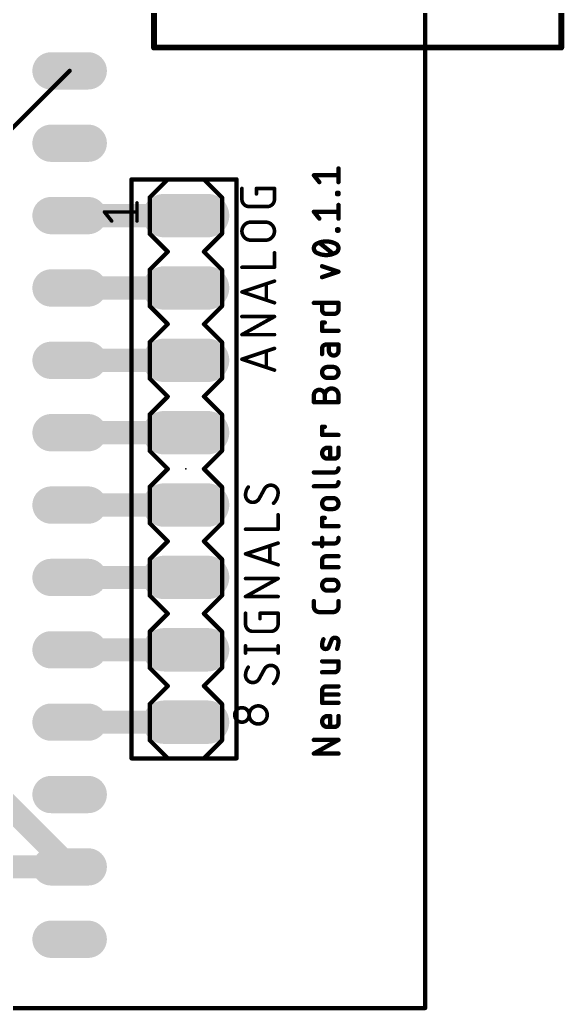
# Model space of a CAD drawing. Extents: x -0.1 to 41.6, y -0.1 to 60.7.
# Drawn here: x 22.49 to 41.6, y -0.08 to 34.69 of the extents above; entities that cross this region are included whole.
import ezdxf

# ---------------------------------------------------------------- set-up
doc = ezdxf.new("R2010")
doc.units = 0
for name, color, linetype in [('1', 12, 'CONTINUOUS'), ('16', 132, 'CONTINUOUS'), ('17', 110, 'CONTINUOUS'), ('20', 31, 'CONTINUOUS'), ('21', 253, 'CONTINUOUS'), ('23', 53, 'CONTINUOUS'), ('25', 253, 'CONTINUOUS'), ('27', 253, 'CONTINUOUS'), ('51', 253, 'CONTINUOUS')]:
    doc.layers.add(name, color=color, linetype=linetype)

# ---------------------------------------------------------------- blocks, each defined once
blk = doc.blocks.new('RECT')
blk.add_solid([(-0.5, -0.5), (0.5, -0.5), (-0.5, 0.5), (0.5, 0.5)])
blk = doc.blocks.new('LONGP100')
at = {"const_width": 1}
blk.add_lwpolyline([(-0.5, 0), (0.5, 0)], dxfattribs=at)
at = {"const_width": 0.5}
for points in [[(-0.5, 0.25, 1), (-0.5, -0.25)], [(0.5, -0.25, 1), (0.5, 0.25)]]:
    blk.add_lwpolyline(points, format="xyb", dxfattribs=at)

msp = doc.modelspace()

# ---------------------------------------------------------------- linework, layer by layer
at = {"layer": '1'}
for points, const_width in [([(36.72, 60.579), (36.72, 0)], 0.1524), ([(28.322, 27.813), (24.242, 27.813)], 0.8128), ([(28.322, 25.273), (24.242, 25.273)], 0.8128), ([(28.322, 22.733), (24.242, 22.733)], 0.8128), ([(28.322, 20.193), (24.242, 20.193)], 0.8128), ([(28.322, 17.653), (24.242, 17.653)], 0.8128), ([(28.322, 15.113), (24.242, 15.113)], 0.8128), ([(28.322, 12.573), (24.242, 12.573)], 0.8128), ([(28.322, 10.033), (24.242, 10.033)], 0.8128), ([(24.242, 4.953), (20.0444, 9.1506)], 0.8128), ([(17.047, 4.953), (24.242, 4.953)], 0.8128), ([(36.72, 0), (0, 0)], 0.1524)]:
    msp.add_lwpolyline(points, dxfattribs=dict(at, const_width=const_width))
for points, const_width in [([(24.242, 28.0162, 1), (24.242, 27.6098)], 0.4064), ([(28.322, 27.6098, 1), (28.322, 28.0162)], 0.4064), ([(24.242, 25.4762, 1), (24.242, 25.0698)], 0.4064), ([(28.322, 25.0698, 1), (28.322, 25.4762)], 0.4064), ([(24.242, 22.9362, 1), (24.242, 22.5298)], 0.4064), ([(28.322, 22.5298, 1), (28.322, 22.9362)], 0.4064), ([(24.242, 20.3962, 1), (24.242, 19.9898)], 0.4064), ([(28.322, 19.9898, 1), (28.322, 20.3962)], 0.4064), ([(24.242, 17.8562, 1), (24.242, 17.4498)], 0.4064), ([(28.322, 17.4498, 1), (28.322, 17.8562)], 0.4064), ([(24.242, 15.3162, 1), (24.242, 14.9098)], 0.4064), ([(28.322, 14.9098, 1), (28.322, 15.3162)], 0.4064), ([(24.242, 12.7762, 1), (24.242, 12.3698)], 0.4064), ([(28.322, 12.3698, 1), (28.322, 12.7762)], 0.4064), ([(24.242, 10.2362, 1), (24.242, 9.8298)], 0.4064), ([(28.322, 9.8298, 1), (28.322, 10.2362)], 0.4064), ([(24.0983, 4.8093, 1), (24.3857, 5.0967)], 0.4064), ([(24.242, 4.7498, 1), (24.242, 5.1562)], 0.4064), ([(36.6819, 0, 1), (36.7581, 0)], 0.0762), ([(36.72, -0.0381, 1), (36.72, 0.0381)], 0.0762)]:
    msp.add_lwpolyline(points, format="xyb", dxfattribs=dict(at, const_width=const_width))
at = {"layer": '16', "const_width": 0.1524}
for points in [[(36.72, 60.579), (36.72, 0)], [(19.7142, 28.3652), (24.242, 32.893)], [(36.72, 0), (0, 0)]]:
    msp.add_lwpolyline(points, dxfattribs=at)
at = {"layer": '16', "const_width": 0.0762}
for points in [[(24.2689, 32.8661, 1), (24.2151, 32.9199)], [(36.6819, 0, 1), (36.7581, 0)], [(36.72, -0.0381, 1), (36.72, 0.0381)]]:
    msp.add_lwpolyline(points, format="xyb", dxfattribs=at)
at = {"layer": '20'}
for p, q in [((36.7, 0), (36.7, 60.63)), ((0, 0), (36.7, 0))]:
    msp.add_line(p, q, dxfattribs=at)
at = {"layer": '21'}
for points, const_width in [([(41.502, 33.711), (41.502, 42.311)], 0.2032), ([(27.202, 35.311), (27.202, 33.711)], 0.2032), ([(27.202, 33.711), (41.502, 33.711)], 0.2032), ([(33.0081, 28.988), (32.8162, 29.2279)], 0.1524), ([(32.8162, 29.2279), (33.6798, 29.2279)], 0.1524), ([(33.6798, 28.988), (33.6798, 29.4678)], 0.1524), ([(27.687, 29.083), (27.052, 28.448)], 0.1524), ([(28.957, 29.083), (27.687, 29.083)], 0.1524), ([(29.592, 28.448), (28.957, 29.083)], 0.1524), ([(27.052, 27.178), (27.052, 28.448)], 0.1524), ([(29.592, 28.448), (29.592, 27.178)], 0.1524), ([(33.6318, 28.5638), (33.6318, 28.6118)], 0.1524), ([(33.6318, 28.6118), (33.6798, 28.6118)], 0.1524), ([(33.6798, 28.5638), (33.6318, 28.5638)], 0.1524), ([(33.6798, 28.6118), (33.6798, 28.5638)], 0.1524), ([(26.6075, 27.6225), (26.6075, 28.2575)], 0.127), ([(33.6798, 27.7078), (33.6798, 28.1876)], 0.1524), ([(25.7185, 27.6225), (25.4645, 27.94)], 0.127), ([(25.4645, 27.94), (26.6075, 27.94)], 0.127), ([(33.0081, 27.7078), (32.8162, 27.9477)], 0.1524), ([(32.8162, 27.9477), (33.6798, 27.9477)], 0.1524), ([(27.687, 26.543), (27.052, 27.178)], 0.1524), ([(29.592, 27.178), (28.957, 26.543)], 0.1524), ([(33.6318, 27.2836), (33.6318, 27.3316)], 0.1524), ([(33.6318, 27.3316), (33.6798, 27.3316)], 0.1524), ([(33.6798, 27.2836), (33.6318, 27.2836)], 0.1524), ([(33.6798, 27.3316), (33.6798, 27.2836)], 0.1524), ([(33.4879, 26.4756), (33.0081, 26.8595)], 0.1524), ([(27.052, 25.908), (27.687, 26.543)], 0.1524), ([(28.957, 26.543), (29.592, 25.908)], 0.1524), ([(33.6798, 25.8446), (33.1041, 26.0365)], 0.1524), ([(27.052, 24.638), (27.052, 25.908)], 0.1524), ([(29.592, 25.908), (29.592, 24.638)], 0.1524), ([(33.1041, 25.6527), (33.6798, 25.8446)], 0.1524), ([(27.687, 24.003), (27.052, 24.638)], 0.1524), ([(29.592, 24.638), (28.957, 24.003)], 0.1524), ([(32.8162, 24.7496), (33.6798, 24.7496)], 0.1524), ([(33.1041, 24.5097), (33.1041, 24.7496)], 0.1524), ([(33.6798, 24.7496), (33.6798, 24.5097)], 0.1524), ([(33.5359, 24.3658), (33.248, 24.3658)], 0.1524), ([(27.052, 23.368), (27.687, 24.003)], 0.1524), ([(28.957, 24.003), (29.592, 23.368)], 0.1524), ([(33.1041, 23.7706), (33.1041, 24.0584)], 0.1524), ([(33.1041, 24.0584), (33.2, 24.0584)], 0.1524), ([(33.6798, 23.7706), (33.1041, 23.7706)], 0.1524), ([(27.052, 22.098), (27.052, 23.368)], 0.1524), ([(29.592, 23.368), (29.592, 22.098)], 0.1524), ([(33.6798, 23.2866), (33.248, 23.2866)], 0.1524), ([(33.344, 23.2866), (33.344, 23.0707)], 0.1524), ([(33.6798, 23.0707), (33.6798, 23.2866)], 0.1524), ([(33.1041, 23.1426), (33.1041, 22.9507)], 0.1524), ([(33.296, 22.5009), (33.4879, 22.5009)], 0.1524), ([(27.687, 21.463), (27.052, 22.098)], 0.1524), ([(29.592, 22.098), (28.957, 21.463)], 0.1524), ([(33.4879, 22.117), (33.296, 22.117)], 0.1524), ([(32.8162, 21.2656), (32.8162, 21.5055)], 0.1524), ([(33.2, 21.2656), (33.2, 21.5055)], 0.1524), ([(33.6798, 21.5055), (33.6798, 21.2656)], 0.1524), ([(27.687, 21.463), (27.052, 20.828)], 0.1524), ([(29.592, 20.828), (28.957, 21.463)], 0.1524), ([(33.6798, 21.2656), (32.8162, 21.2656)], 0.1524), ([(27.052, 19.558), (27.052, 20.828)], 0.1524), ([(29.592, 20.828), (29.592, 19.558)], 0.1524), ([(33.1041, 20.113), (33.1041, 20.4009)], 0.1524), ([(33.1041, 20.4009), (33.2, 20.4009)], 0.1524), ([(33.6798, 20.113), (33.1041, 20.113)], 0.1524), ([(27.687, 18.923), (27.052, 19.558)], 0.1524), ([(29.592, 19.558), (28.957, 18.923)], 0.1524), ([(33.296, 19.6662), (33.3919, 19.6662)], 0.1524), ([(33.3919, 19.6662), (33.3919, 19.2824)], 0.1524), ([(33.6798, 19.6662), (33.6798, 19.4263)], 0.1524), ([(33.5359, 19.2824), (33.296, 19.2824)], 0.1524), ([(27.687, 18.923), (27.052, 18.288)], 0.1524), ([(29.592, 18.288), (28.957, 18.923)], 0.1524), ([(32.8162, 18.7986), (33.5359, 18.7986)], 0.1524), ([(27.052, 17.018), (27.052, 18.288)], 0.1524), ([(29.592, 18.288), (29.592, 17.018)], 0.1524), ([(32.8162, 18.3109), (33.5359, 18.3109)], 0.1524), ([(33.296, 17.8984), (33.4879, 17.8984)], 0.1524), ([(33.4879, 17.5146), (33.296, 17.5146)], 0.1524), ([(27.687, 16.383), (27.052, 17.018)], 0.1524), ([(29.592, 17.018), (28.957, 16.383)], 0.1524), ([(33.1041, 16.9126), (33.1041, 17.2005)], 0.1524), ([(33.1041, 17.2005), (33.2, 17.2005)], 0.1524), ([(33.6798, 16.9126), (33.1041, 16.9126)], 0.1524), ([(27.052, 15.748), (27.687, 16.383)], 0.1524), ([(28.957, 16.383), (29.592, 15.748)], 0.1524), ([(32.8162, 16.3068), (33.5359, 16.3068)], 0.1524), ([(33.1041, 16.2108), (33.1041, 16.4987)], 0.1524), ([(33.6798, 16.4507), (33.6798, 16.4987)], 0.1524), ([(27.052, 14.478), (27.052, 15.748)], 0.1524), ([(29.592, 15.748), (29.592, 14.478)], 0.1524), ([(33.1041, 15.4724), (33.1041, 15.7123)], 0.1524), ([(33.248, 15.8563), (33.6798, 15.8563)], 0.1524), ([(33.6798, 15.4724), (33.1041, 15.4724)], 0.1524), ([(33.296, 15.0333), (33.4879, 15.0333)], 0.1524), ([(33.4879, 14.6495), (33.296, 14.6495)], 0.1524), ([(27.687, 13.843), (27.052, 14.478)], 0.1524), ([(29.592, 14.478), (28.957, 13.843)], 0.1524), ([(32.8162, 14.0886), (32.8162, 14.2805)], 0.1524), ([(33.6798, 14.2805), (33.6798, 14.0886)], 0.1524), ([(27.052, 13.208), (27.687, 13.843)], 0.1524), ([(28.957, 13.843), (29.592, 13.208)], 0.1524), ([(33.4879, 13.8966), (33.0081, 13.8966)], 0.1524), ([(27.052, 11.938), (27.052, 13.208)], 0.1524), ([(29.592, 13.208), (29.592, 11.938)], 0.1524), ([(33.4399, 12.9192), (33.344, 12.6793)], 0.1524), ([(33.6798, 12.1682), (33.1041, 12.1682)], 0.1524), ([(33.6798, 11.9283), (33.6798, 12.1682)], 0.1524), ([(27.687, 11.303), (27.052, 11.938)], 0.1524), ([(29.592, 11.938), (28.957, 11.303)], 0.1524), ([(33.1041, 11.7844), (33.5359, 11.7844)], 0.1524), ([(27.687, 11.303), (27.052, 10.668)], 0.1524), ([(29.592, 10.668), (28.957, 11.303)], 0.1524), ([(33.1041, 10.7131), (33.1041, 11.1449)], 0.1524), ([(33.248, 11.2888), (33.6798, 11.2888)], 0.1524), ([(33.6798, 11.0009), (33.1041, 11.0009)], 0.1524), ([(33.6798, 10.7131), (33.1041, 10.7131)], 0.1524), ([(27.052, 9.398), (27.052, 10.668)], 0.1524), ([(29.592, 10.668), (29.592, 9.398)], 0.1524), ([(33.296, 10.248), (33.3919, 10.248)], 0.1524), ([(33.3919, 10.248), (33.3919, 9.8641)], 0.1524), ([(33.6798, 10.248), (33.6798, 10.0081)], 0.1524), ([(33.5359, 9.8641), (33.296, 9.8641)], 0.1524), ([(27.687, 8.763), (27.052, 9.398)], 0.1524), ([(29.592, 9.398), (28.957, 8.763)], 0.1524), ([(32.8162, 8.9322), (33.6798, 9.412)], 0.1524), ([(33.6798, 9.412), (32.8162, 9.412)], 0.1524), ([(28.957, 8.763), (27.687, 8.763)], 0.1524), ([(33.6798, 8.9322), (32.8162, 8.9322)], 0.1524)]:
    msp.add_lwpolyline(points, dxfattribs=dict(at, const_width=const_width))
for points, const_width in [([(27.202, 33.7618, 1), (27.202, 33.6602)], 0.1016), ([(27.1512, 33.711, 1), (27.2528, 33.711)], 0.1016), ([(41.4512, 33.711, 1), (41.5528, 33.711)], 0.1016), ([(41.502, 33.6602, 1), (41.502, 33.7618)], 0.1016), ([(32.846, 29.2517, 1), (32.7864, 29.2041)], 0.0762), ([(32.8162, 29.266, 1), (32.8162, 29.1898)], 0.0762), ([(33.7179, 29.4678, 1), (33.6417, 29.4678)], 0.0762), ([(33.6798, 29.1898, 1), (33.6798, 29.266)], 0.0762), ([(27.687, 29.1211, 1), (27.687, 29.0449)], 0.0762), ([(27.7139, 29.0561, 1), (27.6601, 29.1099)], 0.0762), ([(28.9839, 29.1099, 1), (28.9301, 29.0561)], 0.0762), ([(28.957, 29.0449, 1), (28.957, 29.1211)], 0.0762), ([(32.9784, 28.9642, 1), (33.0379, 29.0118)], 0.0762), ([(33.6417, 28.988, 1), (33.7179, 28.988)], 0.0762), ([(27.0901, 28.448, 1), (27.0139, 28.448)], 0.0762), ([(27.0251, 28.4749, 1), (27.0789, 28.4211)], 0.0762), ([(29.6301, 28.448, 1), (29.5539, 28.448)], 0.0762), ([(29.5651, 28.4211, 1), (29.6189, 28.4749)], 0.0762), ([(33.6699, 28.6118, 1), (33.5937, 28.6118)], 0.0762), ([(33.6318, 28.6499, 1), (33.6318, 28.5737)], 0.0762), ([(33.6318, 28.6019, 1), (33.6318, 28.5257)], 0.0762), ([(33.5937, 28.5638, 1), (33.6699, 28.5638)], 0.0762), ([(33.7179, 28.6118, 1), (33.6417, 28.6118)], 0.0762), ([(33.6417, 28.5638, 1), (33.7179, 28.5638)], 0.0762), ([(33.6798, 28.5737, 1), (33.6798, 28.6499)], 0.0762), ([(33.6798, 28.5257, 1), (33.6798, 28.6019)], 0.0762), ([(26.6393, 28.2575, 1), (26.5758, 28.2575)], 0.0635), ([(33.7179, 28.1876, 1), (33.6417, 28.1876)], 0.0762), ([(25.4645, 27.9718, 1), (25.4645, 27.9083)], 0.0635), ([(25.4893, 27.9598, 1), (25.4397, 27.9202)], 0.0635), ([(26.6075, 27.9083, 1), (26.6075, 27.9718)], 0.0635), ([(32.846, 27.9715, 1), (32.7864, 27.9239)], 0.0762), ([(32.8162, 27.9858, 1), (32.8162, 27.9096)], 0.0762), ([(33.6798, 27.9096, 1), (33.6798, 27.9858)], 0.0762), ([(25.6937, 27.6027, 1), (25.7433, 27.6423)], 0.0635), ([(26.5758, 27.6225, 1), (26.6393, 27.6225)], 0.0635), ([(32.9784, 27.684, 1), (33.0379, 27.7316)], 0.0762), ([(33.6417, 27.7078, 1), (33.7179, 27.7078)], 0.0762), ([(27.0139, 27.178, 1), (27.0901, 27.178)], 0.0762), ([(27.0789, 27.2049, 1), (27.0251, 27.1511)], 0.0762), ([(29.5539, 27.178, 1), (29.6301, 27.178)], 0.0762), ([(29.6189, 27.1511, 1), (29.5651, 27.2049)], 0.0762), ([(33.6699, 27.3316, 1), (33.5937, 27.3316)], 0.0762), ([(33.6318, 27.3697, 1), (33.6318, 27.2935)], 0.0762), ([(33.6318, 27.3217, 1), (33.6318, 27.2455)], 0.0762), ([(33.5937, 27.2836, 1), (33.6699, 27.2836)], 0.0762), ([(33.7179, 27.3316, 1), (33.6417, 27.3316)], 0.0762), ([(33.6417, 27.2836, 1), (33.7179, 27.2836)], 0.0762), ([(33.6798, 27.2935, 1), (33.6798, 27.3697)], 0.0762), ([(33.6798, 27.2455, 1), (33.6798, 27.3217)], 0.0762), ([(32.9361, 26.8355, 0.3205), (32.8162, 26.6676)], 0.1524), ([(33.248, 26.9074, 0.1139), (32.9361, 26.8355)], 0.1524), ([(32.9195, 26.8697, 1), (32.9528, 26.8012)], 0.0762), ([(32.9485, 26.7994, 1), (32.9238, 26.8715)], 0.0762), ([(33.0319, 26.8892, 1), (32.9843, 26.8297)], 0.0762), ([(33.5599, 26.8355, 0.1139), (33.248, 26.9074)], 0.1524), ([(33.248, 26.9455, 1), (33.248, 26.8693)], 0.0762), ([(33.248, 26.8693, 1), (33.248, 26.9455)], 0.0762), ([(33.5722, 26.8715, 1), (33.5475, 26.7994)], 0.0762), ([(33.6798, 26.6676, 0.3205), (33.5599, 26.8355)], 0.1524), ([(33.5432, 26.8012, 1), (33.5766, 26.8697)], 0.0762), ([(27.7139, 26.5161, 1), (27.6601, 26.5699)], 0.0762), ([(27.6601, 26.5161, 1), (27.7139, 26.5699)], 0.0762), ([(28.9839, 26.5699, 1), (28.9301, 26.5161)], 0.0762), ([(28.9301, 26.5699, 1), (28.9839, 26.5161)], 0.0762), ([(32.8162, 26.6676, 0.3205), (32.9361, 26.4996)], 0.1524), ([(32.8543, 26.6676, 1), (32.7781, 26.6676)], 0.0762), ([(32.7781, 26.6676, 1), (32.8543, 26.6676)], 0.0762), ([(32.9361, 26.4996, 0.1139), (33.248, 26.4277)], 0.1524), ([(32.9528, 26.5339, 1), (32.9195, 26.4654)], 0.0762), ([(32.9238, 26.4636, 1), (32.9485, 26.5357)], 0.0762), ([(33.248, 26.4277, 0.1139), (33.5599, 26.4996)], 0.1524), ([(33.248, 26.4658, 1), (33.248, 26.3896)], 0.0762), ([(33.248, 26.3896, 1), (33.248, 26.4658)], 0.0762), ([(33.4641, 26.4459, 1), (33.5117, 26.5054)], 0.0762), ([(33.5475, 26.5357, 1), (33.5722, 26.4636)], 0.0762), ([(33.5599, 26.4996, 0.3205), (33.6798, 26.6676)], 0.1524), ([(33.5766, 26.4654, 1), (33.5432, 26.5339)], 0.0762), ([(33.7179, 26.6676, 1), (33.6417, 26.6676)], 0.0762), ([(33.6417, 26.6676, 1), (33.7179, 26.6676)], 0.0762), ([(33.1161, 26.0727, 1), (33.092, 26.0004)], 0.0762), ([(27.0901, 25.908, 1), (27.0139, 25.908)], 0.0762), ([(27.0251, 25.9349, 1), (27.0789, 25.8811)], 0.0762), ([(29.6301, 25.908, 1), (29.5539, 25.908)], 0.0762), ([(29.5651, 25.8811, 1), (29.6189, 25.9349)], 0.0762), ([(33.092, 25.6888, 1), (33.1161, 25.6165)], 0.0762), ([(33.6918, 25.8085, 1), (33.6678, 25.8807)], 0.0762), ([(33.6678, 25.8085, 1), (33.6918, 25.8807)], 0.0762), ([(27.0789, 24.6649, 1), (27.0251, 24.6111)], 0.0762), ([(29.6189, 24.6111, 1), (29.5651, 24.6649)], 0.0762), ([(32.8162, 24.7877, 1), (32.8162, 24.7115)], 0.0762), ([(33.1422, 24.7496, 1), (33.066, 24.7496)], 0.0762), ([(33.7179, 24.7496, 1), (33.6417, 24.7496)], 0.0762), ([(33.6798, 24.7115, 1), (33.6798, 24.7877)], 0.0762), ([(27.0139, 24.638, 1), (27.0901, 24.638)], 0.0762), ([(29.5539, 24.638, 1), (29.6301, 24.638)], 0.0762), ([(33.1041, 24.5097, 0.4142), (33.248, 24.3658)], 0.1524), ([(33.1422, 24.5097, 1), (33.066, 24.5097)], 0.0762), ([(33.066, 24.5097, 1), (33.1422, 24.5097)], 0.0762), ([(33.248, 24.4039, 1), (33.248, 24.3277)], 0.0762), ([(33.248, 24.3277, 1), (33.248, 24.4039)], 0.0762), ([(33.5359, 24.3658, 0.4142), (33.6798, 24.5097)], 0.1524), ([(33.5359, 24.4039, 1), (33.5359, 24.3277)], 0.0762), ([(33.5359, 24.3277, 1), (33.5359, 24.4039)], 0.0762), ([(33.7179, 24.5097, 1), (33.6417, 24.5097)], 0.0762), ([(33.6417, 24.5097, 1), (33.7179, 24.5097)], 0.0762), ([(27.7139, 23.9761, 1), (27.6601, 24.0299)], 0.0762), ([(27.6601, 23.9761, 1), (27.7139, 24.0299)], 0.0762), ([(28.9839, 24.0299, 1), (28.9301, 23.9761)], 0.0762), ([(28.9301, 24.0299, 1), (28.9839, 23.9761)], 0.0762), ([(33.1422, 24.0584, 1), (33.066, 24.0584)], 0.0762), ([(33.1041, 24.0965, 1), (33.1041, 24.0203)], 0.0762), ([(33.2, 24.0203, 1), (33.2, 24.0965)], 0.0762), ([(33.1041, 23.8087, 1), (33.1041, 23.7325)], 0.0762), ([(33.066, 23.7706, 1), (33.1422, 23.7706)], 0.0762), ([(33.6798, 23.7325, 1), (33.6798, 23.8087)], 0.0762), ([(27.0901, 23.368, 1), (27.0139, 23.368)], 0.0762), ([(27.0251, 23.3949, 1), (27.0789, 23.3411)], 0.0762), ([(29.6301, 23.368, 1), (29.5539, 23.368)], 0.0762), ([(29.5651, 23.3411, 1), (29.6189, 23.3949)], 0.0762), ([(33.248, 23.2866, 0.4142), (33.1041, 23.1426)], 0.1524), ([(33.248, 23.3247, 1), (33.248, 23.2485)], 0.0762), ([(33.248, 23.2485, 1), (33.248, 23.3247)], 0.0762), ([(33.3821, 23.2866, 1), (33.3059, 23.2866)], 0.0762), ([(33.7179, 23.2866, 1), (33.6417, 23.2866)], 0.0762), ([(33.6798, 23.2485, 1), (33.6798, 23.3247)], 0.0762), ([(33.1422, 23.1426, 1), (33.066, 23.1426)], 0.0762), ([(33.066, 23.1426, 1), (33.1422, 23.1426)], 0.0762), ([(33.066, 22.9507, 1), (33.1422, 22.9507)], 0.0762), ([(33.344, 23.0707, 1), (33.6798, 23.0707)], 0.1524), ([(33.3821, 23.0707, 1), (33.3059, 23.0707)], 0.0762), ([(33.3059, 23.0707, 1), (33.3821, 23.0707)], 0.0762), ([(33.7179, 23.0707, 1), (33.6417, 23.0707)], 0.0762), ([(33.6417, 23.0707, 1), (33.7179, 23.0707)], 0.0762), ([(33.296, 22.5008, 1), (33.296, 22.117)], 0.1524), ([(33.296, 22.539, 1), (33.296, 22.4628)], 0.0762), ([(33.296, 22.4627, 1), (33.296, 22.5389)], 0.0762), ([(33.4879, 22.117, 1), (33.4879, 22.5009)], 0.1524), ([(33.4879, 22.539, 1), (33.4879, 22.4628)], 0.0762), ([(33.4879, 22.4628, 1), (33.4879, 22.539)], 0.0762), ([(27.0139, 22.098, 1), (27.0901, 22.098)], 0.0762), ([(27.0789, 22.1249, 1), (27.0251, 22.0711)], 0.0762), ([(29.5539, 22.098, 1), (29.6301, 22.098)], 0.0762), ([(29.6189, 22.0711, 1), (29.5651, 22.1249)], 0.0762), ([(33.296, 22.1551, 1), (33.296, 22.0789)], 0.0762), ([(33.296, 22.0789, 1), (33.296, 22.1551)], 0.0762), ([(33.4879, 22.1551, 1), (33.4879, 22.0789)], 0.0762), ([(33.4879, 22.0789, 1), (33.4879, 22.1551)], 0.0762), ([(33.2, 21.5055, 1), (32.8162, 21.5055)], 0.1524), ([(32.8543, 21.5055, 1), (32.7781, 21.5055)], 0.0762), ([(33.6798, 21.5055, 1), (33.2, 21.5055)], 0.1524), ([(33.2381, 21.5055, 1), (33.1619, 21.5055)], 0.0762), ([(33.7179, 21.5055, 1), (33.6417, 21.5055)], 0.0762), ([(27.7139, 21.4361, 1), (27.6601, 21.4899)], 0.0762), ([(27.6601, 21.4361, 1), (27.7139, 21.4899)], 0.0762), ([(28.9839, 21.4899, 1), (28.9301, 21.4361)], 0.0762), ([(28.9301, 21.4899, 1), (28.9839, 21.4361)], 0.0762), ([(32.7781, 21.5055, 1), (32.8543, 21.5055)], 0.0762), ([(32.8162, 21.3037, 1), (32.8162, 21.2275)], 0.0762), ([(32.7781, 21.2656, 1), (32.8543, 21.2656)], 0.0762), ([(33.1619, 21.5055, 1), (33.2381, 21.5055)], 0.0762), ([(33.1619, 21.5055, 1), (33.2381, 21.5055)], 0.0762), ([(33.1619, 21.2656, 1), (33.2381, 21.2656)], 0.0762), ([(33.6417, 21.5055, 1), (33.7179, 21.5055)], 0.0762), ([(33.6417, 21.2656, 1), (33.7179, 21.2656)], 0.0762), ([(33.6798, 21.2275, 1), (33.6798, 21.3037)], 0.0762), ([(27.0901, 20.828, 1), (27.0139, 20.828)], 0.0762), ([(27.0251, 20.8549, 1), (27.0789, 20.8011)], 0.0762), ([(29.6301, 20.828, 1), (29.5539, 20.828)], 0.0762), ([(29.5651, 20.8011, 1), (29.6189, 20.8549)], 0.0762), ([(33.1422, 20.4009, 1), (33.066, 20.4009)], 0.0762), ([(33.1041, 20.439, 1), (33.1041, 20.3628)], 0.0762), ([(33.1041, 20.1511, 1), (33.1041, 20.0749)], 0.0762), ([(33.2, 20.3628, 1), (33.2, 20.439)], 0.0762), ([(33.6798, 20.0749, 1), (33.6798, 20.1511)], 0.0762), ([(33.066, 20.113, 1), (33.1422, 20.113)], 0.0762), ([(27.0139, 19.558, 1), (27.0901, 19.558)], 0.0762), ([(27.0789, 19.5849, 1), (27.0251, 19.5311)], 0.0762), ([(29.5539, 19.558, 1), (29.6301, 19.558)], 0.0762), ([(29.6189, 19.5311, 1), (29.5651, 19.5849)], 0.0762), ([(33.296, 19.6662, 1), (33.296, 19.2824)], 0.1524), ([(33.296, 19.7043, 1), (33.296, 19.6281)], 0.0762), ([(33.296, 19.6281, 1), (33.296, 19.7043)], 0.0762), ([(33.43, 19.6662, 1), (33.3538, 19.6662)], 0.0762), ([(33.3919, 19.6281, 1), (33.3919, 19.7043)], 0.0762), ([(33.5359, 19.2824, 0.4142), (33.6798, 19.4263)], 0.1524), ([(33.7179, 19.6662, 1), (33.6417, 19.6662)], 0.0762), ([(33.7179, 19.4263, 1), (33.6417, 19.4263)], 0.0762), ([(33.296, 19.3205, 1), (33.296, 19.2443)], 0.0762), ([(33.296, 19.2443, 1), (33.296, 19.3205)], 0.0762), ([(33.3538, 19.2824, 1), (33.43, 19.2824)], 0.0762), ([(33.5359, 19.3205, 1), (33.5359, 19.2443)], 0.0762), ([(33.5359, 19.2443, 1), (33.5359, 19.3205)], 0.0762), ([(33.6417, 19.4263, 1), (33.7179, 19.4263)], 0.0762), ([(27.7139, 18.8961, 1), (27.6601, 18.9499)], 0.0762), ([(27.6601, 18.8961, 1), (27.7139, 18.9499)], 0.0762), ([(28.9839, 18.9499, 1), (28.9301, 18.8961)], 0.0762), ([(28.9301, 18.9499, 1), (28.9839, 18.8961)], 0.0762), ([(32.8162, 18.8367, 1), (32.8162, 18.7605)], 0.0762), ([(33.5359, 18.7986, 0.4142), (33.6798, 18.9425)], 0.1524), ([(33.5359, 18.8367, 1), (33.5359, 18.7605)], 0.0762), ([(33.5359, 18.7605, 1), (33.5359, 18.8367)], 0.0762), ([(33.7179, 18.9425, 1), (33.6417, 18.9425)], 0.0762), ([(33.5359, 18.3109, 0.4142), (33.6798, 18.4549)], 0.1524), ([(33.7179, 18.4549, 1), (33.6417, 18.4549)], 0.0762), ([(27.0901, 18.288, 1), (27.0139, 18.288)], 0.0762), ([(27.0251, 18.3149, 1), (27.0789, 18.2611)], 0.0762), ([(29.6301, 18.288, 1), (29.5539, 18.288)], 0.0762), ([(29.5651, 18.2611, 1), (29.6189, 18.3149)], 0.0762), ([(32.8162, 18.349, 1), (32.8162, 18.2728)], 0.0762), ([(33.5359, 18.349, 1), (33.5359, 18.2728)], 0.0762), ([(33.5359, 18.2728, 1), (33.5359, 18.349)], 0.0762), ([(33.296, 17.8984, 1), (33.296, 17.5146)], 0.1524), ([(33.296, 17.9365, 1), (33.296, 17.8603)], 0.0762), ([(33.296, 17.8603, 1), (33.296, 17.9365)], 0.0762), ([(33.4879, 17.5146, 1), (33.4879, 17.8984)], 0.1524), ([(33.4879, 17.9365, 1), (33.4879, 17.8603)], 0.0762), ([(33.4879, 17.8603, 1), (33.4879, 17.9365)], 0.0762), ([(33.296, 17.5527, 1), (33.296, 17.4765)], 0.0762), ([(33.296, 17.4765, 1), (33.296, 17.5527)], 0.0762), ([(33.4879, 17.5527, 1), (33.4879, 17.4765)], 0.0762), ([(33.4879, 17.4765, 1), (33.4879, 17.5527)], 0.0762), ([(27.0139, 17.018, 1), (27.0901, 17.018)], 0.0762), ([(27.0789, 17.0449, 1), (27.0251, 16.9911)], 0.0762), ([(29.5539, 17.018, 1), (29.6301, 17.018)], 0.0762), ([(29.6189, 16.9911, 1), (29.5651, 17.0449)], 0.0762), ([(33.1422, 17.2005, 1), (33.066, 17.2005)], 0.0762), ([(33.1041, 17.2386, 1), (33.1041, 17.1624)], 0.0762), ([(33.2, 17.1624, 1), (33.2, 17.2386)], 0.0762), ([(33.1041, 16.9507, 1), (33.1041, 16.8745)], 0.0762), ([(33.066, 16.9126, 1), (33.1422, 16.9126)], 0.0762), ([(33.6798, 16.8745, 1), (33.6798, 16.9507)], 0.0762), ([(27.7139, 16.3561, 1), (27.6601, 16.4099)], 0.0762), ([(27.6601, 16.3561, 1), (27.7139, 16.4099)], 0.0762), ([(28.9839, 16.4099, 1), (28.9301, 16.3561)], 0.0762), ([(28.9301, 16.4099, 1), (28.9839, 16.3561)], 0.0762), ([(32.8162, 16.3449, 1), (32.8162, 16.2687)], 0.0762), ([(33.1422, 16.4987, 1), (33.066, 16.4987)], 0.0762), ([(33.5359, 16.3068, 0.4142), (33.6798, 16.4507)], 0.1524), ([(33.5359, 16.3449, 1), (33.5359, 16.2687)], 0.0762), ([(33.5359, 16.2687, 1), (33.5359, 16.3449)], 0.0762), ([(33.7179, 16.4987, 1), (33.6417, 16.4987)], 0.0762), ([(33.7179, 16.4507, 1), (33.6417, 16.4507)], 0.0762), ([(33.6417, 16.4507, 1), (33.7179, 16.4507)], 0.0762), ([(33.066, 16.2108, 1), (33.1422, 16.2108)], 0.0762), ([(27.0901, 15.748, 1), (27.0139, 15.748)], 0.0762), ([(27.0251, 15.7749, 1), (27.0789, 15.7211)], 0.0762), ([(29.6301, 15.748, 1), (29.5539, 15.748)], 0.0762), ([(29.5651, 15.7211, 1), (29.6189, 15.7749)], 0.0762), ([(33.248, 15.8563, 0.4142), (33.1041, 15.7123)], 0.1524), ([(33.1422, 15.7123, 1), (33.066, 15.7123)], 0.0762), ([(33.066, 15.7123, 1), (33.1422, 15.7123)], 0.0762), ([(33.248, 15.8944, 1), (33.248, 15.8182)], 0.0762), ([(33.248, 15.8182, 1), (33.248, 15.8943)], 0.0762), ([(33.6798, 15.8182, 1), (33.6798, 15.8944)], 0.0762), ([(33.1041, 15.5105, 1), (33.1041, 15.4343)], 0.0762), ([(33.066, 15.4724, 1), (33.1422, 15.4724)], 0.0762), ([(33.6798, 15.4343, 1), (33.6798, 15.5105)], 0.0762), ([(33.296, 15.0333, 1), (33.296, 14.6495)], 0.1524), ([(33.296, 15.0714, 1), (33.296, 14.9952)], 0.0762), ([(33.296, 14.9952, 1), (33.296, 15.0714)], 0.0762), ([(33.4879, 14.6495, 1), (33.4879, 15.0333)], 0.1524), ([(33.4879, 15.0714, 1), (33.4879, 14.9952)], 0.0762), ([(33.4879, 14.9952, 1), (33.4879, 15.0714)], 0.0762), ([(33.296, 14.6876, 1), (33.296, 14.6114)], 0.0762), ([(33.296, 14.6114, 1), (33.296, 14.6876)], 0.0762), ([(33.4879, 14.6876, 1), (33.4879, 14.6114)], 0.0762), ([(33.4879, 14.6114, 1), (33.4879, 14.6876)], 0.0762), ([(27.0139, 14.478, 1), (27.0901, 14.478)], 0.0762), ([(27.0789, 14.5049, 1), (27.0251, 14.4511)], 0.0762), ([(29.5539, 14.478, 1), (29.6301, 14.478)], 0.0762), ([(29.6189, 14.4511, 1), (29.5651, 14.5049)], 0.0762), ([(32.8543, 14.2805, 1), (32.7781, 14.2805)], 0.0762), ([(33.7179, 14.2805, 1), (33.6417, 14.2805)], 0.0762), ([(27.7139, 13.8161, 1), (27.6601, 13.8699)], 0.0762), ([(27.6601, 13.8161, 1), (27.7139, 13.8699)], 0.0762), ([(28.9839, 13.8699, 1), (28.9301, 13.8161)], 0.0762), ([(28.9301, 13.8699, 1), (28.9839, 13.8161)], 0.0762), ([(32.8162, 14.0886, 0.4142), (33.0081, 13.8966)], 0.1524), ([(32.8543, 14.0886, 1), (32.7781, 14.0885)], 0.0762), ([(32.7781, 14.0886, 1), (32.8543, 14.0886)], 0.0762), ([(33.0081, 13.9347, 1), (33.0081, 13.8585)], 0.0762), ([(33.0081, 13.8585, 1), (33.0081, 13.9347)], 0.0762), ([(33.4879, 13.8966, 0.4142), (33.6798, 14.0886)], 0.1524), ([(33.4879, 13.9347, 1), (33.4879, 13.8585)], 0.0762), ([(33.4879, 13.8585, 1), (33.4879, 13.9347)], 0.0762), ([(33.7179, 14.0885, 1), (33.6417, 14.0886)], 0.0762), ([(33.6417, 14.0886, 1), (33.7179, 14.0886)], 0.0762), ([(27.0901, 13.208, 1), (27.0139, 13.208)], 0.0762), ([(27.0251, 13.2349, 1), (27.0789, 13.1811)], 0.0762), ([(29.6301, 13.208, 1), (29.5539, 13.208)], 0.0762), ([(29.5651, 13.1811, 1), (29.6189, 13.2349)], 0.0762), ([(33.152, 12.9432, 0.1025), (33.1041, 12.7273)], 0.1524), ([(33.1868, 12.9275, 1), (33.1173, 12.9588)], 0.0762), ([(33.6798, 12.8712, 0.8318), (33.4399, 12.9192)], 0.1524), ([(33.4045, 12.9333, 1), (33.4753, 12.905)], 0.0762), ([(33.4753, 12.905, 1), (33.4045, 12.9333)], 0.0762), ([(33.6318, 12.6073, 0.083), (33.6798, 12.8712)], 0.1524), ([(33.7179, 12.8707, 1), (33.6417, 12.8717)], 0.0762), ([(33.6417, 12.8717, 1), (33.7179, 12.8707)], 0.0762), ([(33.1041, 12.7273, 0.8318), (33.344, 12.6793)], 0.1524), ([(33.1422, 12.7267, 1), (33.066, 12.7278)], 0.0762), ([(33.066, 12.7278, 1), (33.1422, 12.7267)], 0.0762), ([(33.3086, 12.6934, 1), (33.3793, 12.6651)], 0.0762), ([(33.3793, 12.6651, 1), (33.3086, 12.6934)], 0.0762), ([(33.596, 12.6202, 1), (33.6677, 12.5944)], 0.0762), ([(33.1041, 12.2063, 1), (33.1041, 12.1301)], 0.0762), ([(33.7179, 12.1682, 1), (33.6417, 12.1682)], 0.0762), ([(33.6798, 12.1301, 1), (33.6798, 12.2063)], 0.0762), ([(27.0139, 11.938, 1), (27.0901, 11.938)], 0.0762), ([(27.0789, 11.9649, 1), (27.0251, 11.9111)], 0.0762), ([(29.5539, 11.938, 1), (29.6301, 11.938)], 0.0762), ([(29.6189, 11.9111, 1), (29.5651, 11.9649)], 0.0762), ([(33.1041, 11.8225, 1), (33.1041, 11.7463)], 0.0762), ([(33.5359, 11.7844, 0.4142), (33.6798, 11.9283)], 0.1524), ([(33.5359, 11.8225, 1), (33.5359, 11.7463)], 0.0762), ([(33.5359, 11.7463, 1), (33.5359, 11.8225)], 0.0762), ([(33.7179, 11.9283, 1), (33.6417, 11.9283)], 0.0762), ([(33.6417, 11.9283, 1), (33.7179, 11.9283)], 0.0762), ([(27.7139, 11.2761, 1), (27.6601, 11.3299)], 0.0762), ([(27.6601, 11.2761, 1), (27.7139, 11.3299)], 0.0762), ([(28.9839, 11.3299, 1), (28.9301, 11.2761)], 0.0762), ([(28.9301, 11.3299, 1), (28.9839, 11.2761)], 0.0762), ([(33.248, 11.2888, 0.4142), (33.1041, 11.1449)], 0.1524), ([(33.1422, 11.1449, 1), (33.066, 11.1449)], 0.0762), ([(33.066, 11.1449, 1), (33.1422, 11.1449)], 0.0762), ([(33.248, 11.3269, 1), (33.248, 11.2507)], 0.0762), ([(33.248, 11.2507, 1), (33.248, 11.3269)], 0.0762), ([(33.6798, 11.2507, 1), (33.6798, 11.3269)], 0.0762), ([(33.1041, 11.039, 1), (33.1041, 10.9628)], 0.0762), ([(33.1041, 10.7512, 1), (33.1041, 10.675)], 0.0762), ([(33.6798, 10.9628, 1), (33.6798, 11.039)], 0.0762), ([(33.6798, 10.675, 1), (33.6798, 10.7512)], 0.0762), ([(27.0901, 10.668, 1), (27.0139, 10.668)], 0.0762), ([(27.0251, 10.6949, 1), (27.0789, 10.6411)], 0.0762), ([(29.6301, 10.668, 1), (29.5539, 10.668)], 0.0762), ([(29.5651, 10.6411, 1), (29.6189, 10.6949)], 0.0762), ([(30.2905, 10.541, 1), (30.2905, 10.033)], 0.127), ([(30.2905, 10.5728, 1), (30.2905, 10.5092)], 0.0635), ([(30.2905, 10.033, 1), (30.2905, 10.541)], 0.127), ([(30.2905, 10.5092, 1), (30.2905, 10.5728)], 0.0635), ([(30.862, 10.6045, 1), (30.862, 9.9695)], 0.127), ([(30.862, 10.6363, 1), (30.862, 10.5727)], 0.0635), ([(30.862, 9.9695, 1), (30.862, 10.6045)], 0.127), ([(30.862, 10.5727, 1), (30.862, 10.6363)], 0.0635), ([(33.066, 10.7131, 1), (33.1422, 10.7131)], 0.0762), ([(30.2905, 10.0648, 1), (30.2905, 10.0013)], 0.0635), ([(30.2905, 10.0013, 1), (30.2905, 10.0648)], 0.0635), ([(33.296, 10.248, 1), (33.296, 9.8641)], 0.1524), ([(33.296, 10.2861, 1), (33.296, 10.2099)], 0.0762), ([(33.296, 10.2099, 1), (33.296, 10.2861)], 0.0762), ([(33.43, 10.248, 1), (33.3538, 10.248)], 0.0762), ([(33.3919, 10.2099, 1), (33.3919, 10.2861)], 0.0762), ([(33.5359, 9.8641, 0.4142), (33.6798, 10.0081)], 0.1524), ([(33.7179, 10.248, 1), (33.6417, 10.248)], 0.0762), ([(33.7179, 10.0081, 1), (33.6417, 10.0081)], 0.0762), ([(30.862, 10.0013, 1), (30.862, 9.9377)], 0.0635), ([(30.862, 9.9377, 1), (30.862, 10.0013)], 0.0635), ([(33.296, 9.9022, 1), (33.296, 9.826)], 0.0762), ([(33.296, 9.826, 1), (33.296, 9.9022)], 0.0762), ([(33.3538, 9.8641, 1), (33.43, 9.8641)], 0.0762), ([(33.5359, 9.9022, 1), (33.5359, 9.826)], 0.0762), ([(33.5359, 9.826, 1), (33.5359, 9.9022)], 0.0762), ([(33.6417, 10.0081, 1), (33.7179, 10.0081)], 0.0762), ([(27.0139, 9.398, 1), (27.0901, 9.398)], 0.0762), ([(27.0789, 9.4249, 1), (27.0251, 9.3711)], 0.0762), ([(29.5539, 9.398, 1), (29.6301, 9.398)], 0.0762), ([(29.6189, 9.3711, 1), (29.5651, 9.4249)], 0.0762), ([(32.8162, 9.4501, 1), (32.8162, 9.3739)], 0.0762), ([(33.6983, 9.3787, 1), (33.6613, 9.4453)], 0.0762), ([(33.6798, 9.3739, 1), (33.6798, 9.4501)], 0.0762), ([(27.687, 8.8011, 1), (27.687, 8.7249)], 0.0762), ([(27.6601, 8.7361, 1), (27.7139, 8.7899)], 0.0762), ([(28.9301, 8.7899, 1), (28.9839, 8.7361)], 0.0762), ([(28.957, 8.7249, 1), (28.957, 8.8011)], 0.0762), ([(32.8162, 8.9703, 1), (32.8162, 8.8941)], 0.0762), ([(32.7977, 8.9655, 1), (32.8347, 8.8989)], 0.0762), ([(33.6798, 8.8941, 1), (33.6798, 8.9703)], 0.0762)]:
    msp.add_lwpolyline(points, format="xyb", dxfattribs=dict(at, const_width=const_width))
at = {"layer": '23'}
msp.add_point((28.322, 18.923), dxfattribs=at)
at = {"layer": '25', "const_width": 0.127}
for points in [[(30.2905, 28.3845), (30.2905, 28.7655)], [(30.7985, 28.575), (30.7985, 28.7655)], [(30.7985, 28.7655), (31.4335, 28.7655)], [(31.4335, 28.7655), (31.4335, 28.3845)], [(31.1795, 28.1305), (30.5445, 28.1305)], [(30.608, 27.5844), (31.116, 27.5844)], [(31.116, 26.9494), (30.608, 26.9494)], [(31.4335, 25.9994), (31.4335, 26.5074)], [(30.2905, 25.9994), (31.4335, 25.9994)], [(30.2905, 25.1333), (31.4335, 25.5143)], [(31.1478, 25.4191), (31.1478, 24.8476)], [(31.4335, 24.7523), (30.2905, 25.1333)], [(30.2905, 23.6347), (31.4335, 24.2697)], [(31.4335, 24.2697), (30.2905, 24.2697)], [(31.4335, 23.6347), (30.2905, 23.6347)], [(30.2905, 22.7711), (31.4335, 23.1521)], [(31.1478, 23.0569), (31.1478, 22.4854)], [(31.4335, 22.3901), (30.2905, 22.7711)]]:
    msp.add_lwpolyline(points, dxfattribs=at)
at = {"layer": '25'}
for points, const_width in [([(30.3223, 28.7655, 1), (30.2588, 28.7655)], 0.0635), ([(30.7985, 28.7973, 1), (30.7985, 28.7338)], 0.0635), ([(30.8302, 28.7655, 1), (30.7668, 28.7655)], 0.0635), ([(30.7668, 28.575, 1), (30.8302, 28.575)], 0.0635), ([(31.4653, 28.7655, 1), (31.4018, 28.7655)], 0.0635), ([(31.4335, 28.7338, 1), (31.4335, 28.7973)], 0.0635), ([(30.2905, 28.3845, 0.4142), (30.5445, 28.1305)], 0.127), ([(30.3223, 28.3845, 1), (30.2588, 28.3845)], 0.0635), ([(30.2588, 28.3845, 1), (30.3223, 28.3845)], 0.0635), ([(30.5445, 28.1623, 1), (30.5445, 28.0988)], 0.0635), ([(30.5445, 28.0988, 1), (30.5445, 28.1623)], 0.0635), ([(31.1795, 28.1305, 0.4142), (31.4335, 28.3845)], 0.127), ([(31.1795, 28.1623, 1), (31.1795, 28.0988)], 0.0635), ([(31.1795, 28.0988, 1), (31.1795, 28.1623)], 0.0635), ([(31.4653, 28.3845, 1), (31.4018, 28.3845)], 0.0635), ([(31.4018, 28.3845, 1), (31.4653, 28.3845)], 0.0635), ([(30.608, 27.5844, 1), (30.608, 26.9494)], 0.127), ([(30.608, 27.6162, 1), (30.608, 27.5527)], 0.0635), ([(30.608, 27.5527, 1), (30.608, 27.6162)], 0.0635), ([(31.116, 26.9494, 1), (31.116, 27.5844)], 0.127), ([(31.116, 27.6162, 1), (31.116, 27.5527)], 0.0635), ([(31.116, 27.5527, 1), (31.116, 27.6162)], 0.0635), ([(30.608, 26.9811, 1), (30.608, 26.9177)], 0.0635), ([(30.608, 26.9177, 1), (30.608, 26.9811)], 0.0635), ([(31.116, 26.9811, 1), (31.116, 26.9177)], 0.0635), ([(31.116, 26.9177, 1), (31.116, 26.9811)], 0.0635), ([(31.4653, 26.5074, 1), (31.4018, 26.5074)], 0.0635), ([(30.2905, 26.0312, 1), (30.2905, 25.9677)], 0.0635), ([(31.4018, 25.9994, 1), (31.4653, 25.9994)], 0.0635), ([(31.4335, 25.9677, 1), (31.4335, 26.0312)], 0.0635), ([(31.1795, 25.4191, 1), (31.116, 25.4191)], 0.0635), ([(31.4435, 25.4842, 1), (31.4235, 25.5444)], 0.0635), ([(30.3005, 25.1634, 1), (30.2805, 25.1032)], 0.0635), ([(30.2805, 25.1634, 1), (30.3005, 25.1032)], 0.0635), ([(31.116, 24.8476, 1), (31.1795, 24.8476)], 0.0635), ([(31.4235, 24.7222, 1), (31.4435, 24.7824)], 0.0635), ([(30.2905, 24.3015, 1), (30.2905, 24.238)], 0.0635), ([(31.4489, 24.2419, 1), (31.4181, 24.2975)], 0.0635), ([(31.4335, 24.238, 1), (31.4335, 24.3015)], 0.0635), ([(30.2905, 23.6665, 1), (30.2905, 23.603)], 0.0635), ([(30.2751, 23.6625, 1), (30.3059, 23.6069)], 0.0635), ([(31.4335, 23.603, 1), (31.4335, 23.6665)], 0.0635), ([(31.1795, 23.0569, 1), (31.116, 23.0569)], 0.0635), ([(31.4435, 23.122, 1), (31.4235, 23.1822)], 0.0635), ([(30.3005, 22.8012, 1), (30.2805, 22.741)], 0.0635), ([(30.2805, 22.8012, 1), (30.3005, 22.741)], 0.0635), ([(31.116, 22.4854, 1), (31.1795, 22.4854)], 0.0635), ([(31.4235, 22.36, 1), (31.4435, 22.4202)], 0.0635)]:
    msp.add_lwpolyline(points, format="xyb", dxfattribs=dict(at, const_width=const_width))
at = {"layer": '27'}
for points, const_width in [([(26.417, 29.083), (26.417, 8.763)], 0.1524), ([(30.1, 29.083), (26.417, 29.083)], 0.1524), ([(30.1, 8.763), (30.1, 29.083)], 0.1524), ([(31.0843, 18.2245), (30.8938, 17.8753)], 0.127), ([(31.5605, 16.8046), (31.5605, 17.3126)], 0.127), ([(30.4175, 16.8046), (31.5605, 16.8046)], 0.127), ([(30.4175, 15.9385), (31.5605, 16.3195)], 0.127), ([(31.5605, 15.5575), (30.4175, 15.9385)], 0.127), ([(31.2748, 16.2243), (31.2748, 15.6528)], 0.127), ([(30.4175, 14.4399), (31.5605, 15.0749)], 0.127), ([(31.5605, 15.0749), (30.4175, 15.0749)], 0.127), ([(31.5605, 14.4399), (30.4175, 14.4399)], 0.127), ([(30.4175, 13.4747), (30.4175, 13.8557)], 0.127), ([(30.9255, 13.6652), (30.9255, 13.8557)], 0.127), ([(30.9255, 13.8557), (31.5605, 13.8557)], 0.127), ([(31.5605, 13.8557), (31.5605, 13.4747)], 0.127), ([(31.3065, 13.2207), (30.6715, 13.2207)], 0.127), ([(30.4175, 12.4587), (30.4175, 12.7127)], 0.127), ([(30.4175, 12.5857), (31.5605, 12.5857)], 0.127), ([(31.5605, 12.4587), (31.5605, 12.7127)], 0.127), ([(31.0843, 11.8999), (30.8938, 11.5507)], 0.127), ([(26.417, 8.763), (30.1, 8.763)], 0.1524)]:
    msp.add_lwpolyline(points, dxfattribs=dict(at, const_width=const_width))
for points, const_width in [([(26.4551, 29.083, 1), (26.3789, 29.083)], 0.0762), ([(26.417, 29.1211, 1), (26.417, 29.0449)], 0.0762), ([(30.1381, 29.083, 1), (30.0619, 29.083)], 0.0762), ([(30.1, 29.0449, 1), (30.1, 29.1211)], 0.0762), ([(30.5128, 18.288, 0.1623), (30.4175, 18.0023)], 0.127), ([(30.5381, 18.2689, 1), (30.4874, 18.3071)], 0.0635), ([(31.3065, 18.3515, 0.2656), (31.0843, 18.2245)], 0.127), ([(31.0569, 18.2406, 1), (31.1116, 18.2084)], 0.0635), ([(31.1121, 18.2093, 1), (31.0564, 18.2397)], 0.0635), ([(31.5605, 18.0975, 0.4142), (31.3065, 18.3515)], 0.127), ([(31.3065, 18.3833, 1), (31.3065, 18.3198)], 0.0635), ([(31.3065, 18.3198, 1), (31.3065, 18.3833)], 0.0635), ([(31.4017, 17.7165, 0.2), (31.5605, 18.0975)], 0.127), ([(31.5922, 18.0975, 1), (31.5288, 18.0975)], 0.0635), ([(31.5288, 18.0975, 1), (31.5922, 18.0975)], 0.0635), ([(30.4175, 18.0023, 0.4142), (30.6715, 17.7483)], 0.127), ([(30.4492, 18.0023, 1), (30.3858, 18.0023)], 0.0635), ([(30.3858, 18.0022, 1), (30.4492, 18.0023)], 0.0635), ([(30.6715, 17.7483, 0.2656), (30.8938, 17.8753)], 0.127), ([(30.6715, 17.78, 1), (30.6715, 17.7165)], 0.0635), ([(30.6715, 17.7165, 1), (30.6715, 17.78)], 0.0635), ([(30.8659, 17.8905, 1), (30.9216, 17.86)], 0.0635), ([(30.9211, 17.8591, 1), (30.8664, 17.8914)], 0.0635), ([(31.3794, 17.739, 1), (31.4241, 17.694)], 0.0635), ([(31.5922, 17.3126, 1), (31.5288, 17.3126)], 0.0635), ([(30.4175, 16.8364, 1), (30.4175, 16.7729)], 0.0635), ([(31.5288, 16.8046, 1), (31.5922, 16.8046)], 0.0635), ([(31.5605, 16.7729, 1), (31.5605, 16.8364)], 0.0635), ([(31.5705, 16.2894, 1), (31.5505, 16.3496)], 0.0635), ([(30.4275, 15.9686, 1), (30.4075, 15.9084)], 0.0635), ([(30.4075, 15.9686, 1), (30.4275, 15.9084)], 0.0635), ([(31.3065, 16.2243, 1), (31.243, 16.2243)], 0.0635), ([(31.243, 15.6528, 1), (31.3065, 15.6528)], 0.0635), ([(31.5505, 15.5274, 1), (31.5705, 15.5876)], 0.0635), ([(30.4175, 15.1067, 1), (30.4175, 15.0432)], 0.0635), ([(31.5759, 15.0471, 1), (31.5451, 15.1027)], 0.0635), ([(31.5605, 15.0432, 1), (31.5605, 15.1067)], 0.0635), ([(30.4175, 14.4717, 1), (30.4175, 14.4082)], 0.0635), ([(30.4021, 14.4677, 1), (30.4329, 14.4121)], 0.0635), ([(31.5605, 14.4082, 1), (31.5605, 14.4717)], 0.0635), ([(30.4492, 13.8557, 1), (30.3858, 13.8557)], 0.0635), ([(30.9573, 13.8557, 1), (30.8938, 13.8557)], 0.0635), ([(30.9255, 13.8875, 1), (30.9255, 13.824)], 0.0635), ([(31.5922, 13.8557, 1), (31.5288, 13.8557)], 0.0635), ([(31.5605, 13.824, 1), (31.5605, 13.8875)], 0.0635), ([(30.8938, 13.6652, 1), (30.9573, 13.6652)], 0.0635), ([(30.4175, 13.4747, 0.4142), (30.6715, 13.2207)], 0.127), ([(30.4492, 13.4747, 1), (30.3858, 13.4747)], 0.0635), ([(30.3858, 13.4747, 1), (30.4492, 13.4747)], 0.0635), ([(30.6715, 13.2525, 1), (30.6715, 13.189)], 0.0635), ([(30.6715, 13.189, 1), (30.6715, 13.2525)], 0.0635), ([(31.3065, 13.2207, 0.4142), (31.5605, 13.4747)], 0.127), ([(31.3065, 13.2525, 1), (31.3065, 13.189)], 0.0635), ([(31.3065, 13.189, 1), (31.3065, 13.2525)], 0.0635), ([(31.5922, 13.4747, 1), (31.5288, 13.4747)], 0.0635), ([(31.5288, 13.4747, 1), (31.5922, 13.4747)], 0.0635), ([(30.4175, 12.6175, 1), (30.4175, 12.554)], 0.0635), ([(30.4492, 12.7127, 1), (30.3858, 12.7127)], 0.0635), ([(31.5922, 12.7127, 1), (31.5288, 12.7127)], 0.0635), ([(31.5605, 12.554, 1), (31.5605, 12.6175)], 0.0635), ([(30.3858, 12.4587, 1), (30.4492, 12.4587)], 0.0635), ([(31.5288, 12.4587, 1), (31.5922, 12.4587)], 0.0635), ([(30.5128, 11.9634, 0.1623), (30.4175, 11.6777)], 0.127), ([(30.5381, 11.9444, 1), (30.4874, 11.9825)], 0.0635), ([(31.3065, 12.0269, 0.2656), (31.0843, 11.8999)], 0.127), ([(31.0569, 11.916, 1), (31.1116, 11.8838)], 0.0635), ([(31.1121, 11.8847, 1), (31.0564, 11.9151)], 0.0635), ([(31.5605, 11.7729, 0.4142), (31.3065, 12.0269)], 0.127), ([(31.3065, 12.0587, 1), (31.3065, 11.9952)], 0.0635), ([(31.3065, 11.9952, 1), (31.3065, 12.0587)], 0.0635), ([(31.4017, 11.3919, 0.2), (31.5605, 11.7729)], 0.127), ([(31.5922, 11.7729, 1), (31.5288, 11.7729)], 0.0635), ([(30.4175, 11.6777, 0.4142), (30.6715, 11.4237)], 0.127), ([(30.4492, 11.6777, 1), (30.3858, 11.6777)], 0.0635), ([(30.3858, 11.6777, 1), (30.4492, 11.6777)], 0.0635), ([(30.6715, 11.4237, 0.2656), (30.8938, 11.5507)], 0.127), ([(30.6715, 11.4554, 1), (30.6715, 11.3919)], 0.0635), ([(30.6715, 11.3919, 1), (30.6715, 11.4554)], 0.0635), ([(30.8659, 11.5659, 1), (30.9216, 11.5354)], 0.0635), ([(30.9211, 11.5345, 1), (30.8664, 11.5668)], 0.0635), ([(31.5288, 11.7729, 1), (31.5922, 11.7729)], 0.0635), ([(31.3794, 11.4144, 1), (31.4241, 11.3694)], 0.0635), ([(26.417, 8.8011, 1), (26.417, 8.7249)], 0.0762), ([(26.3789, 8.763, 1), (26.4551, 8.763)], 0.0762), ([(30.0619, 8.763, 1), (30.1381, 8.763)], 0.0762), ([(30.1, 8.7249, 1), (30.1, 8.8011)], 0.0762)]:
    msp.add_lwpolyline(points, format="xyb", dxfattribs=dict(at, const_width=const_width))
at = {"layer": '51', "const_width": 0.2032}
msp.add_lwpolyline([(27.202, 42.311), (27.202, 33.711)], dxfattribs=at)
at = {"layer": '51', "const_width": 0.1016}
msp.add_lwpolyline([(27.1512, 33.711, 1), (27.2528, 33.711)], format="xyb", dxfattribs=at)

# ---------------------------------------------------------------- block references
at = {"layer": '17', "xscale": 1.308, "yscale": 1.308, "rotation": 180}
for p in [(24.242, 32.893), (24.242, 32.893), (24.242, 30.353), (24.242, 30.353), (24.242, 17.653), (24.242, 17.653), (24.242, 15.113), (24.242, 15.113), (24.242, 12.573), (24.242, 12.573), (24.242, 10.033), (24.242, 10.033), (24.242, 2.413), (24.242, 2.413)]:
    msp.add_blockref('LONGP100', p, dxfattribs=at)
at = {"layer": '17'}
for p, xscale, yscale in [((28.322, 27.813), 1.524, 1.524), ((28.322, 27.813), 1.524, 1.524), ((24.242, 27.813), 1.308, 1.308), ((24.242, 27.813), 1.308, 1.308), ((24.242, 25.273), 1.308, 1.308), ((24.242, 25.273), 1.308, 1.308), ((28.322, 25.273), 1.524, 1.524), ((28.322, 25.273), 1.524, 1.524), ((24.242, 22.733), 1.308, 1.308), ((24.242, 22.733), 1.308, 1.308), ((28.322, 22.733), 1.524, 1.524), ((28.322, 22.733), 1.524, 1.524), ((28.322, 20.193), 1.524, 1.524), ((28.322, 20.193), 1.524, 1.524), ((24.242, 20.193), 1.308, 1.308), ((24.242, 20.193), 1.308, 1.308), ((28.322, 17.653), 1.524, 1.524), ((28.322, 17.653), 1.524, 1.524), ((28.322, 15.113), 1.524, 1.524), ((28.322, 15.113), 1.524, 1.524), ((28.322, 12.573), 1.524, 1.524), ((28.322, 12.573), 1.524, 1.524), ((28.322, 10.033), 1.524, 1.524), ((28.322, 10.033), 1.524, 1.524), ((24.242, 7.493), 1.308, 1.308), ((24.242, 7.493), 1.308, 1.308), ((24.242, 4.953), 1.308, 1.308), ((24.242, 4.953), 1.308, 1.308)]:
    msp.add_blockref('LONGP100', p, dxfattribs=dict(at, xscale=xscale, yscale=yscale))
at = {"layer": '51', "xscale": 0.508, "yscale": 0.508, "rotation": 270}
for p in [(28.322, 27.813), (28.322, 25.273), (28.322, 22.733), (28.322, 20.193), (28.322, 17.653), (28.322, 15.113), (28.322, 12.573), (28.322, 10.033)]:
    msp.add_blockref('RECT', p, dxfattribs=at)

doc.saveas('drawing.dxf')
